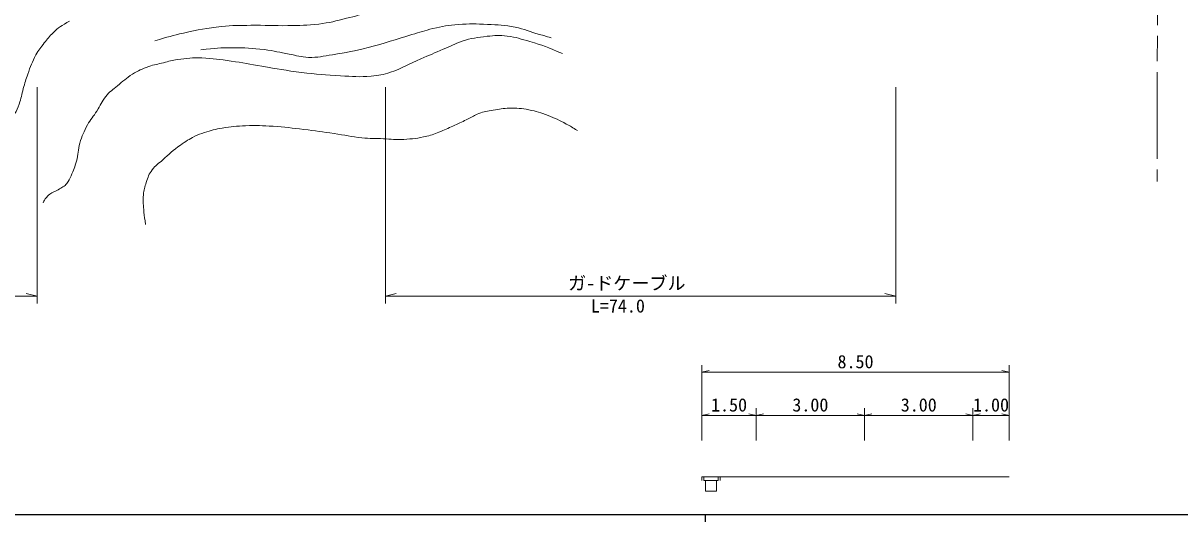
# Model space of a CAD drawing. Units: millimetres, scale not verified, with parts at other scales. Extents: x 40000 to 680000, y 20000 to 380000.
# Drawn here: x 173641 to 333704, y 204000 to 273000 of the extents above; entities that cross this region are included whole.
import ezdxf
from ezdxf.enums import TextEntityAlignment as Align

# ---------------------------------------------------------------- set-up
doc = ezdxf.new("R2010")
doc.units = ezdxf.units.MM
doc.header["$LTSCALE"] = 1000
doc.linetypes.add('CHAIN', pattern=[18.5, 12, -1.5, 3.5, -1.5])
for name, color, linetype, lineweight in [('M-BGD', 7, 'Continuous', 13), ('M-BMK', 2, 'CHAIN', 13), ('M-STR-HTXT', 7, 'Continuous', 13), ('M-TTL-BAND', 7, 'Continuous', 25)]:
    doc.layers.add(name, color=color, linetype=linetype, lineweight=lineweight)
doc.styles.add('ＭＳ ゴシック', font='')
doc.styles.get('ＭＳ ゴシック').set_extended_font_data('MS Gothic')

msp = doc.modelspace()

# ---------------------------------------------------------------- linework, layer by layer
at = {"layer": 'M-BGD'}
for p, q in [((267572, 215245), (267572, 225699)), ((310072, 215245), (310072, 225699)), ((267572, 224699), (268572, 224949)), ((267572, 224699), (310072, 224699)), ((310072, 224699), (309072, 224949)), ((267572, 215245), (267572, 219717)), ((275072, 215245), (275072, 219717)), ((275072, 215245), (275072, 219717)), ((290072, 215245), (290072, 219717)), ((290072, 215245), (290072, 219717)), ((305072, 215245), (305072, 219717)), ((305072, 215245), (305072, 219717)), ((310072, 215245), (310072, 219717)), ((267572, 218717), (268572, 218967)), ((267572, 218717), (275072, 218717)), ((275072, 218717), (274072, 218967)), ((275072, 218717), (276072, 218967)), ((275072, 218717), (290072, 218717)), ((290072, 218717), (289072, 218967)), ((290072, 218717), (291072, 218967)), ((290072, 218717), (305072, 218717)), ((305072, 218717), (304072, 218967)), ((305072, 218717), (306072, 218967)), ((305072, 218717), (310072, 218717)), ((310072, 218717), (309072, 218967)), ((267572, 210245), (267822, 210245)), ((267572, 210245), (267572, 209745)), ((275072, 210245), (267572, 210245)), ((267822, 210245), (267822, 209745)), ((267822, 209745), (268072, 209745)), ((268072, 209745), (268072, 208245)), ((268072, 209745), (269572, 209745)), ((269572, 208245), (269572, 209745)), ((269572, 209745), (269822, 209745)), ((269822, 209745), (269822, 210245)), ((269822, 210245), (270072, 210245)), ((270072, 210245), (270072, 209745)), ((275072, 210245), (290072, 210245)), ((290072, 210245), (305072, 210245)), ((305072, 210245), (310072, 210245)), ((268072, 208245), (269572, 208245))]:
    msp.add_line(p, q, dxfattribs=at)
for points, knots in [([(191887, 270547), (193735, 271114), (194273, 271262), (195827, 271626), (197864, 272102), (199026, 272297), (201104, 272540), (202670, 272724), (203561, 272674), (205138, 272704), (207144, 272743), (208269, 272614), (210275, 272658), (211944, 272693), (212886, 272672), (214543, 272869), (216067, 273049), (216898, 273309), (218390, 273666), (219646, 273966), (220331, 274204), (221580, 274534), (222890, 274880), (223622, 275082), (224942, 275394), (226352, 275727), (227139, 275941), (228569, 276176), (229824, 276382), (230536, 276467), (231806, 276520), (233277, 276580), (234105, 276517), (235574, 276426), (237190, 276326), (238094, 276240), (239702, 276051), (241739, 275811), (242903, 275761), (244893, 275269), (246162, 274956), (246623, 274827), (248099, 274315)], [0, 0, 0, 0, 1, 1, 1, 2, 2, 2, 3, 3, 3, 4, 4, 4, 5, 5, 5, 6, 6, 6, 7, 7, 7, 8, 8, 8, 9, 9, 9, 10, 10, 10, 11, 11, 11, 12, 12, 12, 13, 13, 13, 14, 14, 14, 14]), ([(149327, 243734), (150093, 244760), (150286, 245019), (150898, 245845), (151643, 246851), (151992, 247468), (152798, 248425), (153570, 249342), (154103, 249765), (154979, 250583), (156222, 251744), (156937, 252378), (158263, 253444), (159310, 254286), (159914, 254738), (161030, 255485), (161895, 256063), (162401, 256355), (163305, 256869), (164316, 257443), (164892, 257752), (165956, 258221), (166642, 258524), (167019, 258744), (167754, 258893), (168438, 259033), (168852, 258881), (169536, 259019), (170294, 259171), (170755, 259218), (171428, 259597), (171889, 259856), (172138, 260054), (172460, 260473), (172810, 260928), (172888, 261263), (173086, 261802), (173385, 262615), (173428, 263110), (173664, 263944), (173887, 264730), (173999, 265176), (174274, 265945), (174655, 267009), (174873, 267612), (175416, 268604), (175795, 269296), (176090, 269636), (176573, 270261), (177015, 270833), (177262, 271160), (177777, 271668), (178552, 272434), (178962, 272638), (180044, 273294)], [0, 0, 0, 0, 1, 1, 1, 2, 2, 2, 3, 3, 3, 4, 4, 4, 5, 5, 5, 6, 6, 6, 7, 7, 7, 8, 8, 8, 9, 9, 9, 10, 10, 10, 11, 11, 11, 12, 12, 12, 13, 13, 13, 14, 14, 14, 15, 15, 15, 16, 16, 16, 17, 17, 17, 18, 18, 18, 18]), ([(198249, 269315), (200287, 269527), (200900, 269590), (202606, 269596), (204335, 269602), (205310, 269549), (207026, 269336), (208381, 269167), (209120, 268946), (210466, 268710), (211503, 268528), (212071, 268296), (213124, 268262), (214426, 268219), (215150, 268443), (216439, 268637), (218389, 268930), (219477, 269149), (221390, 269627), (223780, 270225), (225074, 270721), (227439, 271411), (228569, 271741), (229190, 271977), (230337, 272245), (231695, 272562), (232470, 272710), (233860, 272818), (235427, 272940), (236314, 272892), (237884, 272818), (239383, 272748), (240242, 272771), (241709, 272454), (243052, 272164), (243758, 271825), (245076, 271442), (245715, 271257), (245917, 271198), (246713, 270973)], [0, 0, 0, 0, 1, 1, 1, 2, 2, 2, 3, 3, 3, 4, 4, 4, 5, 5, 5, 6, 6, 6, 7, 7, 7, 8, 8, 8, 9, 9, 9, 10, 10, 10, 11, 11, 11, 12, 12, 12, 13, 13, 13, 13]), ([(176394, 248157), (176724, 248710), (176863, 248963), (177318, 249328), (177729, 249658), (178065, 249678), (178511, 249959), (178997, 250264), (179348, 250366), (179705, 250815), (180002, 251187), (180073, 251462), (180269, 251896), (180612, 252661), (180796, 253097), (181034, 253901), (181316, 254852), (181203, 255450), (181485, 256401), (181788, 257426), (182036, 257984), (182544, 258924), (182974, 259721), (183360, 260078), (183850, 260839), (184352, 261620), (184506, 262145), (185089, 262867), (185621, 263525), (186042, 263784), (186689, 264331), (187470, 264991), (187889, 265396), (188761, 265930), (189590, 266438), (190098, 266662), (191014, 266989), (191802, 267270), (192274, 267331), (193086, 267530), (193831, 267711), (194242, 267850), (195001, 267958), (196311, 268144), (197058, 268228), (198380, 268183), (199963, 268129), (200844, 267977), (202412, 267755), (204082, 267518), (205005, 267305), (206670, 267034), (208815, 266685), (210010, 266440), (212167, 266178), (214271, 265922), (215456, 265815), (217573, 265705), (219225, 265619), (220162, 265517), (221808, 265682), (222861, 265788), (223465, 265858), (224466, 266201), (226169, 266784), (227028, 267353), (228679, 268070), (229879, 268592), (230561, 268863), (231765, 269377), (232787, 269813), (233321, 270161), (234378, 270503), (235691, 270929), (236475, 271027), (237847, 271179), (238932, 271299), (239557, 271331), (240640, 271201), (241880, 271054), (242548, 270798), (243749, 270458), (245563, 269945), (246180, 269654), (248277, 268791)], [0, 0, 0, 0, 1, 1, 1, 2, 2, 2, 3, 3, 3, 4, 4, 4, 5, 5, 5, 6, 6, 6, 7, 7, 7, 8, 8, 8, 9, 9, 9, 10, 10, 10, 11, 11, 11, 12, 12, 12, 13, 13, 13, 14, 14, 14, 15, 15, 15, 16, 16, 16, 17, 17, 17, 18, 18, 18, 19, 19, 19, 20, 20, 20, 21, 21, 21, 22, 22, 22, 23, 23, 23, 24, 24, 24, 25, 25, 25, 26, 26, 26, 27, 27, 27, 28, 28, 28, 28]), ([(190590, 245152), (190455, 245957), (190424, 246193), (190359, 246864), (190270, 247795), (190203, 248325), (190279, 249257), (190335, 249938), (190462, 250312), (190680, 250959), (190920, 251675), (191032, 252116), (191494, 252713), (191964, 253318), (192354, 253544), (192926, 254054), (193869, 254894), (194379, 255393), (195404, 256132), (196141, 256663), (196575, 256940), (197386, 257348), (197893, 257602), (198199, 257700), (198738, 257874), (199682, 258178), (200221, 258335), (201201, 258489), (202453, 258687), (203163, 258764), (204430, 258805), (205913, 258852), (206748, 258823), (208229, 258730), (209901, 258625), (210832, 258492), (212494, 258294), (214129, 258100), (215040, 257960), (216669, 257724), (218178, 257505), (219012, 257291), (220529, 257138), (221680, 257022), (222332, 257048), (223488, 257003), (224590, 256960), (225210, 256842), (226311, 256913), (227558, 256992), (228266, 257053), (229480, 257348), (230269, 257540), (230693, 257722), (231447, 258024), (232210, 258329), (232622, 258538), (233369, 258880), (234095, 259212), (234499, 259402), (235216, 259751), (235794, 260032), (236085, 260264), (236688, 260487), (237441, 260765), (237894, 260834), (238686, 260967), (239553, 261114), (240044, 261210), (240923, 261223), (241976, 261237), (242577, 261209), (243611, 261012), (244675, 260810), (245255, 260606), (246270, 260232), (247291, 259854), (247838, 259569), (248793, 259045), (249408, 258707), (249621, 258585), (250340, 258129)], [0, 0, 0, 0, 1, 1, 1, 2, 2, 2, 3, 3, 3, 4, 4, 4, 5, 5, 5, 6, 6, 6, 7, 7, 7, 8, 8, 8, 9, 9, 9, 10, 10, 10, 11, 11, 11, 12, 12, 12, 13, 13, 13, 14, 14, 14, 15, 15, 15, 16, 16, 16, 17, 17, 17, 18, 18, 18, 19, 19, 19, 20, 20, 20, 21, 21, 21, 22, 22, 22, 23, 23, 23, 24, 24, 24, 25, 25, 25, 26, 26, 26, 27, 27, 27, 27])]:
    msp.add_open_spline(points, degree=3, knots=knots, dxfattribs=at)
at = {"layer": 'M-BMK'}
msp.add_line((330654, 303228), (330550, 251112), dxfattribs=at)
at = {"layer": 'M-STR-HTXT'}
for p, q in [((175561, 264144), (175561, 234198)), ((223782, 264144), (223782, 234198)), ((294378, 264144), (294378, 234198)), ((175561, 235226), (174061, 235601)), ((223782, 235226), (225282, 235601)), ((294378, 235226), (292878, 235601)), ((66624, 235226), (175561, 235226)), ((223782, 235226), (294378, 235226))]:
    msp.add_line(p, q, dxfattribs=at)
at = {"layer": 'M-TTL-BAND'}
for p, q in [((40000, 205000), (579000, 205000)), ((268000, 205000), (268000, 204000))]:
    msp.add_line(p, q, dxfattribs=at)

# ---------------------------------------------------------------- texts
at = {"layer": 'M-BGD', "style": 'ＭＳ ゴシック'}
for s, p in [('8.50', (288822, 224699)), ('1.50', (271322, 218717)), ('3.00', (282572, 218717)), ('3.00', (297572, 218717)), ('1.00', (307572, 218717))]:
    msp.add_text(s, height=1833, dxfattribs=at).set_placement(p, align=Align.BOTTOM_CENTER)
at = {"layer": 'M-STR-HTXT', "style": 'ＭＳ ゴシック'}
for s, p in [('ガ-ドケーブル', (249056, 235554)), ('L=74.0', (252199, 232411))]:
    msp.add_text(s, height=1833, dxfattribs=at).set_placement(p, align=Align.BOTTOM_LEFT)

doc.saveas('drawing.dxf')
